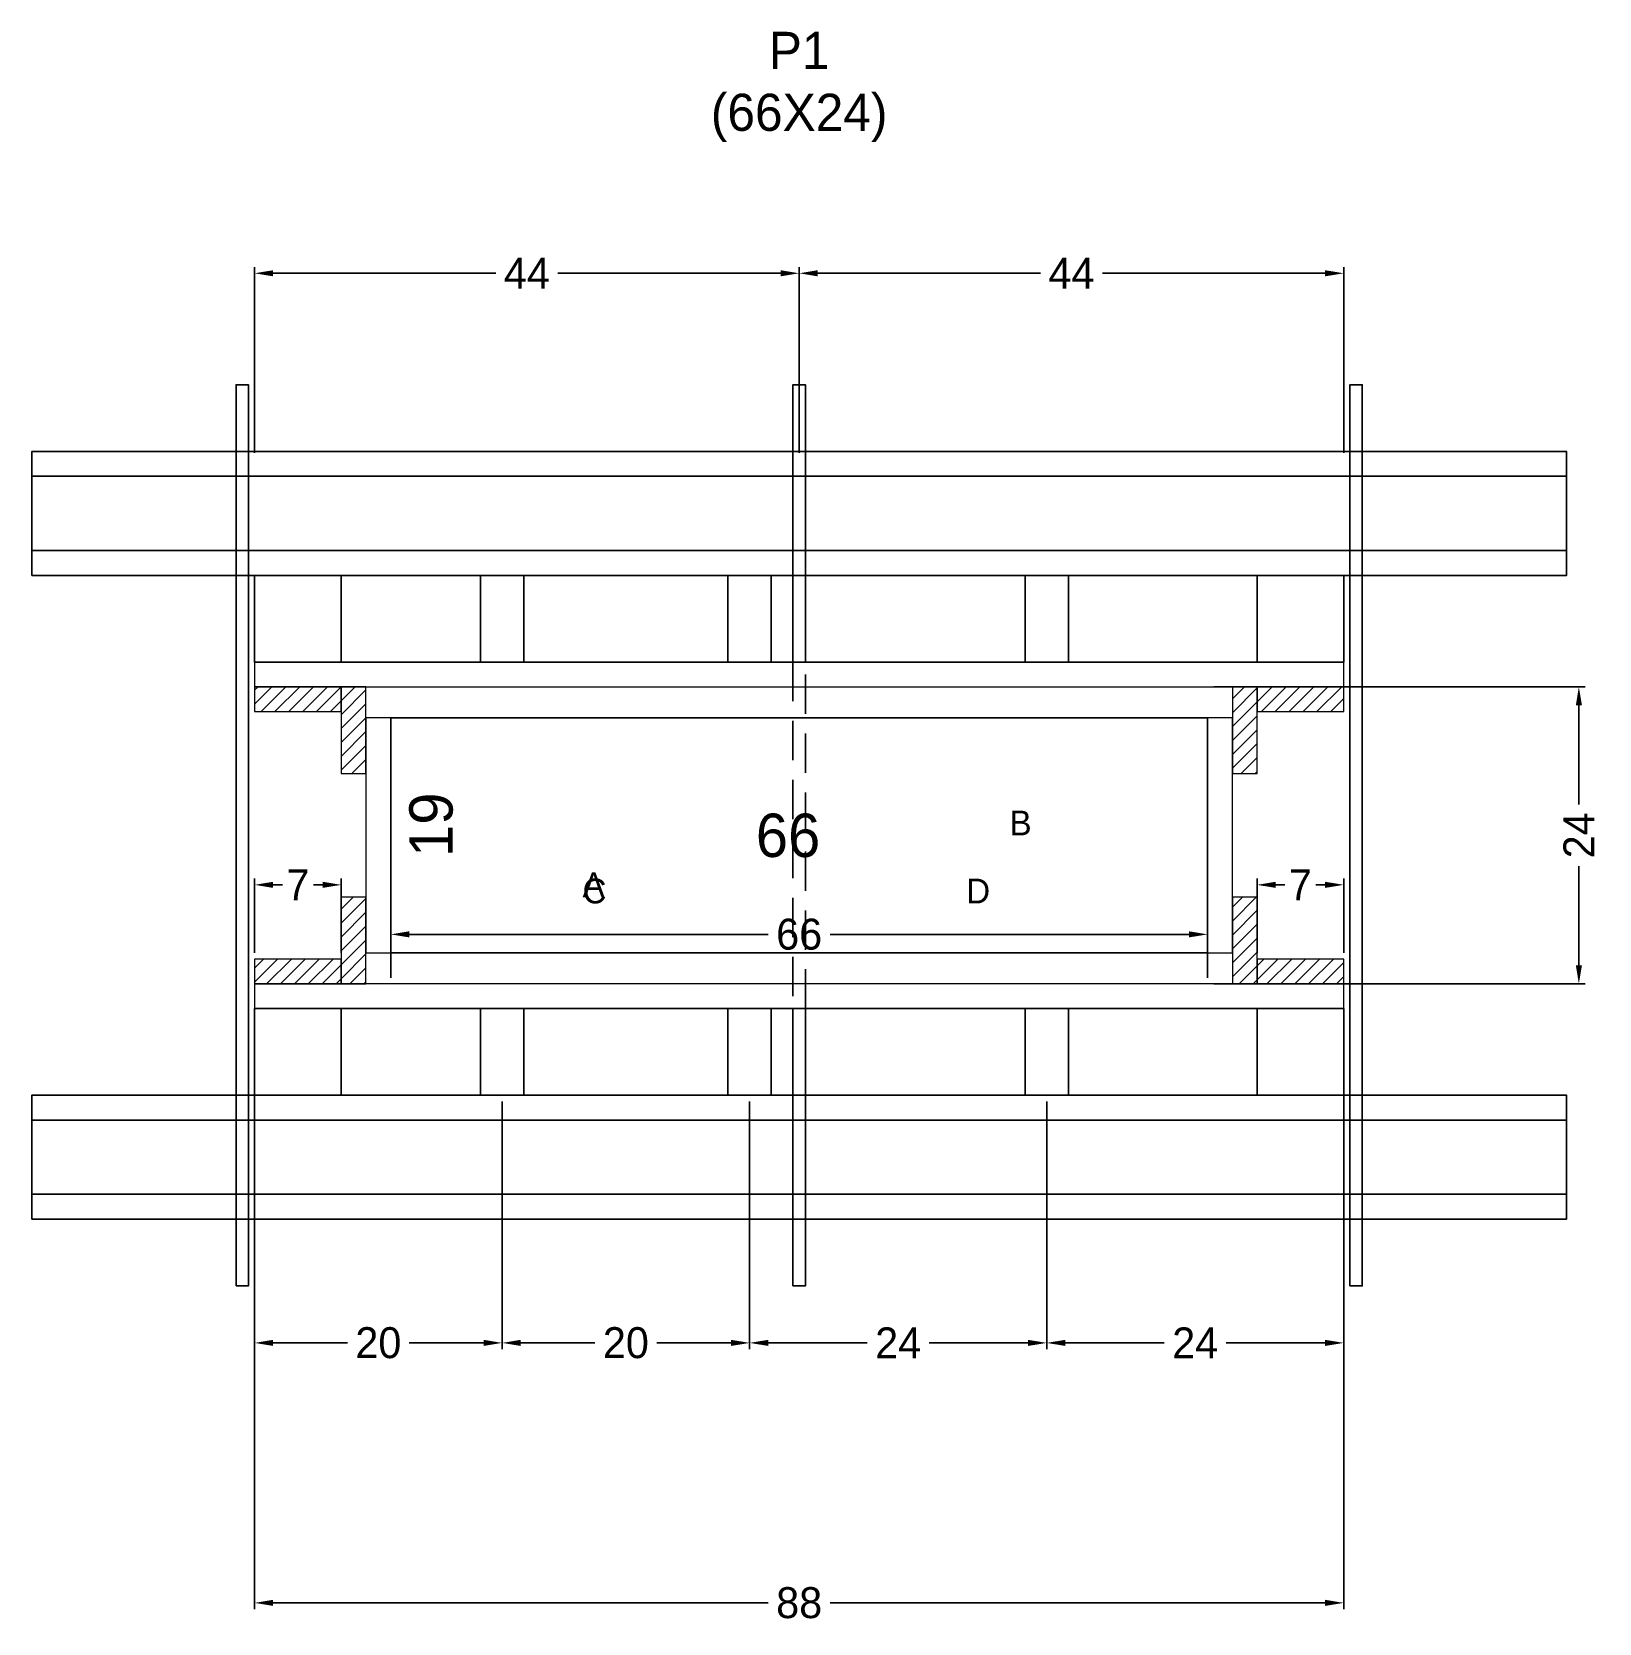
# Model space of a CAD drawing. Header units: centimetres. Extents: x -8500 to 4269, y -490 to 295.
# Drawn here: x -124 to 129.3, y 12.7 to 269.8 of the extents above; entities that cross this region are included whole.
import ezdxf

# ---------------------------------------------------------------- set-up
doc = ezdxf.new("R2010")
doc.units = ezdxf.units.CM
doc.linetypes.add('HIDDEN', pattern=[9.525, 6.35, -3.175])
for name, color, linetype in [('CHAPA', 140, 'Continuous'), ('COTA', 241, 'Continuous'), ('Hachura', 251, 'Continuous'), ('Madeira', 30, 'Continuous'), ('NOMENCLATURA', 7, 'Continuous'), ('Painéis', 200, 'Continuous'), ('Perfil Metálico', 150, 'Continuous'), ('SARRAFO', 251, 'Continuous'), ('TEXTO_GERAL', 7, 'Continuous')]:
    doc.layers.add(name, color=color, linetype=linetype)
doc.dimstyles.new('cotax2', dxfattribs={"dimtxt": 2.5, "dimasz": 1.5, "dimexe": 0.5, "dimexo": 0.5, "dimgap": 0.5, "dimtad": 1, "dimcen": 2.5, "dimazin": 3, "dimtfac": 1, "dimtmove": 0, "dimatfit": 3})
pattern_1 = [(45, (0, 0), (-1.122532, 1.122532), [])]

# ---------------------------------------------------------------- blocks, each defined once
blk = doc.blocks.new('_CLOSEDFILLED')
at = {"color": 0, "linetype": 'BYBLOCK'}
blk.add_solid([(-1, 0.164), (0, 0), (-1, -0.164)], dxfattribs=at)
blk = doc.blocks.new('*D25')
for p, q in [((-88, 111), (-88, 15)), ((88, 111), (88, 15)), ((-85, 16), (-5, 16)), ((5, 16), (85, 16))]:
    blk.add_line(p, q)
at = {"layer": 'Defpoints'}
for p in [(-88, 112), (88, 112), (-88, 16)]:
    blk.add_point(p, dxfattribs=at)
at = {"layer": 'COTA', "xscale": 3, "yscale": 3, "rotation": 180}
blk.add_blockref('_CLOSEDFILLED', (-88, 16), dxfattribs=at)
at = {"layer": 'COTA', "xscale": 3, "yscale": 3}
blk.add_blockref('_CLOSEDFILLED', (88, 16), dxfattribs=at)
at = {"layer": 'COTA', "insert": (0, 16), "char_height": 5, "attachment_point": 5}
blk.add_mtext('88', dxfattribs=at)
blk = doc.blocks.new('*D26')
for p, q in [((-88, 97), (-88, 57)), ((-48, 97), (-48, 57)), ((-85, 58), (-73, 58)), ((-63, 58), (-51, 58))]:
    blk.add_line(p, q)
at = {"layer": 'Defpoints'}
for p in [(-88, 98), (-48, 98), (-88, 58)]:
    blk.add_point(p, dxfattribs=at)
at = {"layer": 'COTA', "xscale": 3, "yscale": 3, "rotation": 180}
blk.add_blockref('_CLOSEDFILLED', (-88, 58), dxfattribs=at)
at = {"layer": 'COTA', "xscale": 3, "yscale": 3}
blk.add_blockref('_CLOSEDFILLED', (-48, 58), dxfattribs=at)
at = {"layer": 'COTA', "insert": (-68, 58), "char_height": 5, "attachment_point": 5}
blk.add_mtext('20', dxfattribs=at)
blk = doc.blocks.new('*D27')
for p, q in [((-48, 97), (-48, 57)), ((-8, 97), (-8, 57)), ((-45, 58), (-33, 58)), ((-23, 58), (-11, 58))]:
    blk.add_line(p, q)
at = {"layer": 'Defpoints'}
for p in [(-48, 98), (-8, 98), (-48, 58)]:
    blk.add_point(p, dxfattribs=at)
at = {"layer": 'COTA', "xscale": 3, "yscale": 3, "rotation": 180}
blk.add_blockref('_CLOSEDFILLED', (-48, 58), dxfattribs=at)
at = {"layer": 'COTA', "xscale": 3, "yscale": 3}
blk.add_blockref('_CLOSEDFILLED', (-8, 58), dxfattribs=at)
at = {"layer": 'COTA', "insert": (-28, 58), "char_height": 5, "attachment_point": 5}
blk.add_mtext('20', dxfattribs=at)
blk = doc.blocks.new('*D28')
for p, q in [((-8, 97), (-8, 57)), ((40, 97), (40, 57)), ((-5, 58), (11, 58)), ((21, 58), (37, 58))]:
    blk.add_line(p, q)
at = {"layer": 'Defpoints'}
for p in [(-8, 98), (40, 98), (-8, 58)]:
    blk.add_point(p, dxfattribs=at)
at = {"layer": 'COTA', "xscale": 3, "yscale": 3, "rotation": 180}
blk.add_blockref('_CLOSEDFILLED', (-8, 58), dxfattribs=at)
at = {"layer": 'COTA', "xscale": 3, "yscale": 3}
blk.add_blockref('_CLOSEDFILLED', (40, 58), dxfattribs=at)
at = {"layer": 'COTA', "insert": (16, 58), "char_height": 5, "attachment_point": 5}
blk.add_mtext('24', dxfattribs=at)
blk = doc.blocks.new('*D29')
for p, q in [((40, 97), (40, 57)), ((88, 97), (88, 57)), ((43, 58), (59, 58)), ((69, 58), (85, 58))]:
    blk.add_line(p, q)
at = {"layer": 'Defpoints'}
for p in [(40, 98), (88, 98), (40, 58)]:
    blk.add_point(p, dxfattribs=at)
at = {"layer": 'COTA', "xscale": 3, "yscale": 3, "rotation": 180}
blk.add_blockref('_CLOSEDFILLED', (40, 58), dxfattribs=at)
at = {"layer": 'COTA', "xscale": 3, "yscale": 3}
blk.add_blockref('_CLOSEDFILLED', (88, 58), dxfattribs=at)
at = {"layer": 'COTA', "insert": (64, 58), "char_height": 5, "attachment_point": 5}
blk.add_mtext('24', dxfattribs=at)
blk = doc.blocks.new('*D30')
for p, q in [((-66, 117), (-66, 125)), ((-63, 124), (-5, 124)), ((5, 124), (63, 124)), ((66, 117), (66, 125))]:
    blk.add_line(p, q)
at = {"layer": 'Defpoints'}
for p in [(-66, 124), (-66, 116), (66, 116)]:
    blk.add_point(p, dxfattribs=at)
at = {"layer": 'COTA', "xscale": 3, "yscale": 3, "rotation": 180}
blk.add_blockref('_CLOSEDFILLED', (-66, 124), dxfattribs=at)
at = {"layer": 'COTA', "xscale": 3, "yscale": 3}
blk.add_blockref('_CLOSEDFILLED', (66, 124), dxfattribs=at)
at = {"layer": 'COTA', "insert": (0, 124), "char_height": 5, "attachment_point": 5}
blk.add_mtext('66', dxfattribs=at)
blk = doc.blocks.new('*D31')
for p, q in [((67, 164), (127, 164)), ((126, 145), (126, 161)), ((126, 119), (126, 135)), ((67, 116), (127, 116))]:
    blk.add_line(p, q)
at = {"layer": 'Defpoints'}
for p in [(66, 164), (66, 116), (126, 116)]:
    blk.add_point(p, dxfattribs=at)
at = {"layer": 'COTA', "xscale": 3, "yscale": 3}
for p, rotation in [((126, 164), 90), ((126, 116), -90.00000000000001)]:
    blk.add_blockref('_CLOSEDFILLED', p, dxfattribs=dict(at, rotation=rotation))
at = {"layer": 'COTA', "insert": (126, 140), "char_height": 5, "attachment_point": 5, "rotation": 90}
blk.add_mtext('24', dxfattribs=at)
blk = doc.blocks.new('*D32')
for p, q in [((-88, 121), (-88, 133)), ((-85, 132), (-83.5, 132)), ((-78.5, 132), (-77, 132)), ((-74, 121), (-74, 133))]:
    blk.add_line(p, q)
at = {"layer": 'Defpoints'}
for p in [(-88, 132), (-88, 120), (-74, 120)]:
    blk.add_point(p, dxfattribs=at)
at = {"layer": 'COTA', "xscale": 3, "yscale": 3, "rotation": 180}
blk.add_blockref('_CLOSEDFILLED', (-88, 132), dxfattribs=at)
at = {"layer": 'COTA', "xscale": 3, "yscale": 3}
blk.add_blockref('_CLOSEDFILLED', (-74, 132), dxfattribs=at)
at = {"layer": 'COTA', "insert": (-81, 132), "char_height": 5, "attachment_point": 5}
blk.add_mtext('7', dxfattribs=at)
blk = doc.blocks.new('*D33')
for p, q in [((74, 121), (74, 133)), ((77, 132), (78.5, 132)), ((83.5, 132), (85, 132)), ((88, 121), (88, 133))]:
    blk.add_line(p, q)
at = {"layer": 'Defpoints'}
for p in [(74, 132), (74, 120), (88, 120)]:
    blk.add_point(p, dxfattribs=at)
at = {"layer": 'COTA', "xscale": 3, "yscale": 3, "rotation": 180}
blk.add_blockref('_CLOSEDFILLED', (74, 132), dxfattribs=at)
at = {"layer": 'COTA', "xscale": 3, "yscale": 3}
blk.add_blockref('_CLOSEDFILLED', (88, 132), dxfattribs=at)
at = {"layer": 'COTA', "insert": (81, 132), "char_height": 5, "attachment_point": 5}
blk.add_mtext('7', dxfattribs=at)
blk = doc.blocks.new('*D34')
for p, q in [((-88, 201.8), (-88, 231.8)), ((0, 201.8), (0, 231.8)), ((-85, 230.8), (-49, 230.8)), ((-39, 230.8), (-3, 230.8))]:
    blk.add_line(p, q)
at = {"layer": 'Defpoints'}
for p in [(-88, 230.8), (-88, 200.8), (0, 200.8)]:
    blk.add_point(p, dxfattribs=at)
at = {"layer": 'COTA', "xscale": 3, "yscale": 3, "rotation": 180}
blk.add_blockref('_CLOSEDFILLED', (-88, 230.8), dxfattribs=at)
at = {"layer": 'COTA', "xscale": 3, "yscale": 3}
blk.add_blockref('_CLOSEDFILLED', (0, 230.8), dxfattribs=at)
at = {"layer": 'COTA', "insert": (-44, 230.8), "char_height": 5, "attachment_point": 5}
blk.add_mtext('44', dxfattribs=at)
blk = doc.blocks.new('*D35')
for p, q in [((0, 201.8), (0, 231.8)), ((88, 201.8), (88, 231.8)), ((3, 230.8), (39, 230.8)), ((49, 230.8), (85, 230.8))]:
    blk.add_line(p, q)
at = {"layer": 'Defpoints'}
for p in [(0, 230.8), (0, 200.8), (88, 200.8)]:
    blk.add_point(p, dxfattribs=at)
at = {"layer": 'COTA', "xscale": 3, "yscale": 3, "rotation": 180}
blk.add_blockref('_CLOSEDFILLED', (0, 230.8), dxfattribs=at)
at = {"layer": 'COTA', "xscale": 3, "yscale": 3}
blk.add_blockref('_CLOSEDFILLED', (88, 230.8), dxfattribs=at)
at = {"layer": 'COTA', "insert": (44, 230.8), "char_height": 5, "attachment_point": 5}
blk.add_mtext('44', dxfattribs=at)

msp = doc.modelspace()

# ---------------------------------------------------------------- hatches: boundary and pattern name
at = {"layer": 'Hachura'}
h = msp.add_hatch(dxfattribs=at)
h.set_pattern_fill('ANSI31')
h.set_pattern_definition(pattern_1)
h.paths.add_polyline_path([(-88, 160), (-74, 160), (-74, 164), (-88, 164)])
h = msp.add_hatch(dxfattribs=at)
h.set_pattern_fill('ANSI31')
h.set_pattern_definition(pattern_1)
h.paths.add_polyline_path([(-74, 150), (-70, 150), (-70, 164), (-74, 164)])
h = msp.add_hatch(dxfattribs=at)
h.set_pattern_fill('ANSI31')
h.set_pattern_definition(pattern_1)
h.paths.add_polyline_path([(70, 150), (74, 150), (74, 164), (70, 164)])
h = msp.add_hatch(dxfattribs=at)
h.set_pattern_fill('ANSI31')
h.set_pattern_definition(pattern_1)
h.paths.add_polyline_path([(74, 160), (88, 160), (88, 164), (74, 164)])
h = msp.add_hatch(dxfattribs=at)
h.set_pattern_fill('ANSI31')
h.set_pattern_definition(pattern_1)
h.paths.add_polyline_path([(-74, 116), (-70, 116), (-70, 130), (-74, 130)])
h = msp.add_hatch(dxfattribs=at)
h.set_pattern_fill('ANSI31')
h.set_pattern_definition(pattern_1)
h.paths.add_polyline_path([(70, 116), (74, 116), (74, 130), (70, 130)])
h = msp.add_hatch(dxfattribs=at)
h.set_pattern_fill('ANSI31')
h.set_pattern_definition(pattern_1)
h.paths.add_polyline_path([(-88, 116), (-74, 116), (-74, 120), (-88, 120)])
h = msp.add_hatch(dxfattribs=at)
h.set_pattern_fill('ANSI31')
h.set_pattern_definition(pattern_1)
h.paths.add_polyline_path([(74, 116), (88, 116), (88, 120), (74, 120)])

# ---------------------------------------------------------------- linework, layer by layer
at = {"layer": 'CHAPA', "lineweight": 18}
for points in [[(-88, 164), (88, 164), (88, 168), (-88, 168)], [(-88, 164), (88, 164), (88, 168), (-88, 168)], [(-70, 121), (-66, 121), (-66, 159), (-70, 159)], [(-70, 121), (-66, 121), (-66, 159), (-70, 159)], [(66, 121), (70, 121), (70, 159), (66, 159)], [(66, 121), (70, 121), (70, 159), (66, 159)], [(-88, 112), (88, 112), (88, 116), (-88, 116)], [(-88, 112), (88, 112), (88, 116), (-88, 116)]]:
    msp.add_lwpolyline(points, close=True, dxfattribs=at)
at = {"layer": 'Hachura'}
for points in [[(-91, 67.2), (-89, 67.2), (-89, 212.8), (-91, 212.8)], [(-1, 168), (1, 168), (1, 212.8), (-1, 212.8)], [(89, 67.2), (91, 67.2), (91, 212.8), (89, 212.8)], [(-1, 67.2), (1, 67.2), (1, 112), (-1, 112)]]:
    msp.add_lwpolyline(points, close=True, dxfattribs=at)
at = {"layer": 'Hachura', "linetype": 'HIDDEN'}
msp.add_lwpolyline([(-1, 112), (1, 112), (1, 168), (-1, 168)], close=True, dxfattribs=at)
at = {"layer": 'Madeira', "color": 126}
for points in [[(-88, 168), (88, 168), (88, 182), (-88, 182)], [(-88, 168), (-74, 168), (-74, 182), (-88, 182)], [(-51.5, 168), (-44.5, 168), (-44.5, 182), (-51.5, 182)], [(-11.5, 168), (-4.5, 168), (-4.5, 182), (-11.5, 182)], [(36.5, 168), (43.5, 168), (43.5, 182), (36.5, 182)], [(74, 168), (88, 168), (88, 182), (74, 182)], [(-88, 98), (88, 98), (88, 112), (-88, 112)], [(-88, 98), (-74, 98), (-74, 112), (-88, 112)], [(-51.5, 98), (-44.5, 98), (-44.5, 112), (-51.5, 112)], [(-11.5, 98), (-4.5, 98), (-4.5, 112), (-11.5, 112)], [(36.5, 98), (43.5, 98), (43.5, 112), (36.5, 112)], [(74, 98), (88, 98), (88, 112), (74, 112)]]:
    msp.add_lwpolyline(points, close=True, dxfattribs=at)
at = {"layer": 'Painéis'}
msp.add_lwpolyline([(-66, 121), (66, 121), (66, 159), (-66, 159)], close=True, dxfattribs=at)
at = {"layer": 'Perfil Metálico', "color": 224}
for points in [[(-124, 182), (124, 182), (124, 202), (-124, 202)], [(-124, 186), (124, 186), (124, 198), (-124, 198)], [(-124, 78), (124, 78), (124, 98), (-124, 98)], [(-124, 82), (124, 82), (124, 94), (-124, 94)]]:
    msp.add_lwpolyline(points, close=True, dxfattribs=at)
at = {"layer": 'SARRAFO', "color": 251, "lineweight": 13}
for points in [[(-88, 160), (-74, 160), (-74, 164), (-88, 164)], [(-74, 150), (-70, 150), (-70, 164), (-74, 164)], [(70, 150), (74, 150), (74, 164), (70, 164)], [(74, 160), (88, 160), (88, 164), (74, 164)], [(-74, 116), (-70, 116), (-70, 130), (-74, 130)], [(70, 116), (74, 116), (74, 130), (70, 130)], [(-88, 116), (-74, 116), (-74, 120), (-88, 120)], [(74, 116), (88, 116), (88, 120), (74, 120)]]:
    msp.add_lwpolyline(points, close=True, dxfattribs=at)

# ---------------------------------------------------------------- texts
at = {"layer": 'COTA'}
msp.add_text('19', height=7, rotation=90, dxfattribs=at).set_placement((-56, 136.5))
msp.add_text('66', height=7, dxfattribs=at).set_placement((-7, 136.5))
at = {"layer": 'NOMENCLATURA', "insert": (0, 252), "char_height": 6, "attachment_point": 8}
msp.add_mtext('P1\\P(66X24)', dxfattribs=at)
at = {"layer": 'TEXTO_GERAL'}
for s, p in [('B', (34, 140)), ('A', (-35, 130)), ('C', (-35, 129)), ('D', (27, 129))]:
    msp.add_text(s, height=4, dxfattribs=at).set_placement(p)

# ---------------------------------------------------------------- dimensions: what is measured, and where the dimension line sits
at = {"layer": 'COTA'}
for base, p1, p2, picture, middle in [((-88, 230.8), (-88, 200.8), (0, 200.8), '*D34', (-44, 230.8)), ((0, 230.8), (0, 200.8), (88, 200.8), '*D35', (44, 230.8)), ((-88, 132), (-88, 120), (-74, 120), '*D32', (-81, 132)), ((74, 132), (74, 120), (88, 120), '*D33', (81, 132)), ((-66, 124), (-66, 116), (66, 116), '*D30', (0, 124)), ((-88, 16), (-88, 112), (88, 112), '*D25', (0, 16))]:
    dim = msp.add_linear_dim(base=base, p1=p1, p2=p2, dimstyle='cotax2', dxfattribs=at)
    dim.commit()
    dim.dimension.update_dxf_attribs({"geometry": picture, "text_midpoint": middle})
dim = msp.add_linear_dim(base=(126, 116), p1=(66, 116), p2=(66, 164), angle=90, dimstyle='cotax2', dxfattribs=at)
dim.commit()
dim.dimension.update_dxf_attribs({"geometry": '*D31', "text_midpoint": (126, 140)})
for base, p1, p2, text, picture, middle in [((-88, 58), (-88, 98), (-48, 98), '20', '*D26', (-68, 58)), ((-48, 58), (-48, 98), (-8, 98), '20', '*D27', (-28, 58)), ((-8, 58), (-8, 98), (40, 98), '24', '*D28', (16, 58)), ((40, 58), (40, 98), (88, 98), '24', '*D29', (64, 58))]:
    dim = msp.add_linear_dim(base=base, p1=p1, p2=p2, text=text, dimstyle='cotax2', dxfattribs=at)
    dim.commit()
    dim.dimension.update_dxf_attribs({"geometry": picture, "text_midpoint": middle})

doc.saveas('drawing.dxf')
